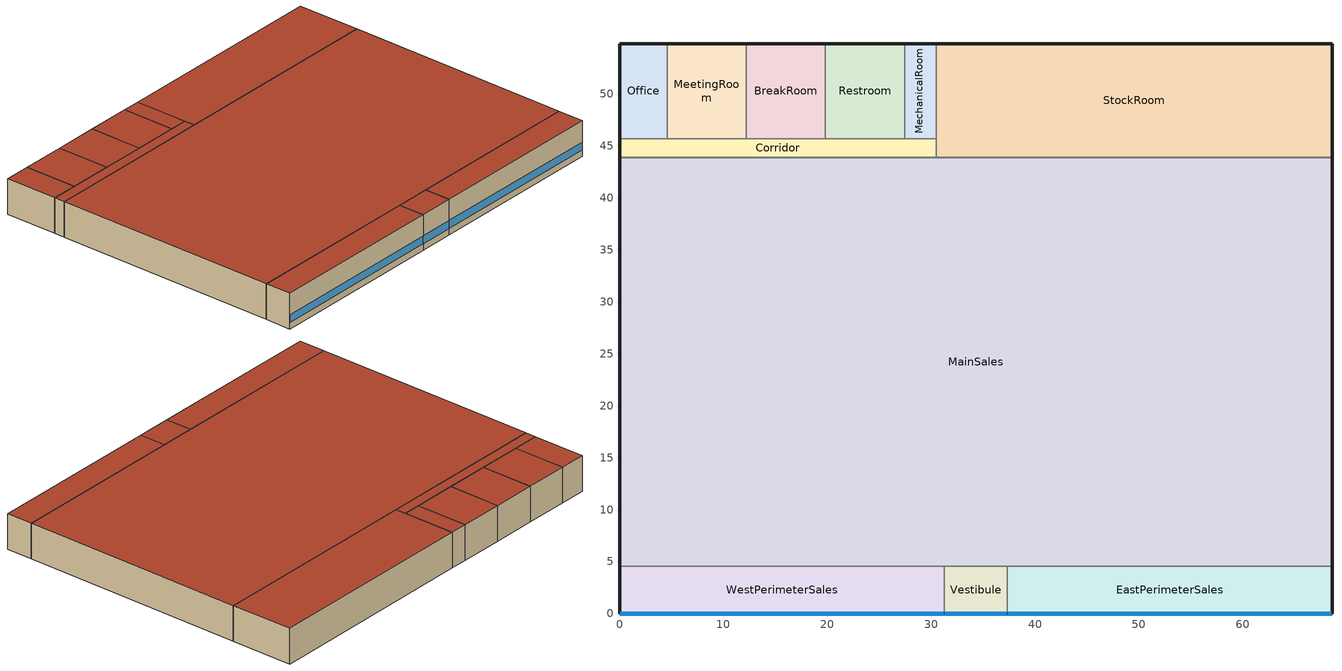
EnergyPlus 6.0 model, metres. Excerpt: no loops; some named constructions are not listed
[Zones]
Office
 floor ground (Unheated - 8in Slab with Carpet_NR_Ext-slab): 4.57,54.86 4.57,45.72 0,45.72 0,54.86 z0
 wall outside (Steel-Framed_R-13 + R-7.5 ci_Ext-wall): 4.57,54.86 0,54.86 0,45.72 z0:6.1
 wall to MeetingRoom (Standard_Int-Wall): 4.57,45.72 4.57,54.86 z0:6.1
 wall to Corridor (Standard_Int-Wall): 0,45.72 4.57,45.72 z0:6.1
 roof outside (IEAD_R-25 ci_Roof): 4.57,45.72 4.57,54.86 0,54.86 0,45.72 z6.1
BreakRoom
 floor ground (Unheated - 8in Slab with Carpet_NR_Ext-slab): 19.81,54.86 19.81,45.72 12.19,45.72 12.19,54.86 z0
 wall outside (Steel-Framed_R-13 + R-7.5 ci_Ext-wall): 19.81,54.86 12.19,54.86 z0:6.1
 wall to MeetingRoom (Standard_Int-Wall): 12.19,54.86 12.19,45.72 z0:6.1
 wall to Restroom (Standard_Int-Wall): 19.81,45.72 19.81,54.86 z0:6.1
 wall to Corridor (Standard_Int-Wall): 12.19,45.72 19.81,45.72 z0:6.1
 roof outside (IEAD_R-25 ci_Roof): 19.81,45.72 19.81,54.86 12.19,54.86 12.19,45.72 z6.1
WestPerimeterSales
 floor ground (Unheated - 8in Slab with Carpet_NR_Ext-slab): 31.24,4.57 31.24,0 0,0 0,4.57 z0
 wall outside (Steel-Framed_R-13 + R-7.5 ci_Ext-wall): 0,4.57 0,0 31.24,0 z0:6.1
 wall to Vestibule (Standard_Int-Wall): 31.24,0 31.24,4.57 z0:6.1
 wall to MainSales (AIR-WALL): 31.24,4.57 0,4.57 z0:6.1
 window (Retail_AEDG_window_3_UValue_3.408_SHGC_0.25_VT_0.32): 0.05,0 31.19,0 z1.1:2.45
 roof outside (IEAD_R-25 ci_Roof): 31.24,0 31.24,4.57 0,4.57 0,0 z6.1
Corridor
 floor ground (Unheated - 8in Slab with Carpet_NR_Ext-slab): 30.48,45.72 30.48,43.89 0,43.89 0,45.72 z0
 wall outside (Steel-Framed_R-13 + R-7.5 ci_Ext-wall): 0,45.72 0,43.89 z0:6.1
 wall to MainSales (Standard_Int-Wall): 0,43.89 30.48,43.89 z0:6.1
 wall to Restroom (Standard_Int-Wall): 27.43,45.72 19.81,45.72 z0:6.1
 wall to MeetingRoom (Standard_Int-Wall): 12.19,45.72 4.57,45.72 z0:6.1
 wall to MechanicalRoom (Standard_Int-Wall): 30.48,45.72 27.43,45.72 z0:6.1
 wall to StockRoom (Standard_Int-Wall): 30.48,43.89 30.48,45.72 z0:6.1
 roof outside (IEAD_R-25 ci_Roof): 30.48,43.89 30.48,45.72 0,45.72 0,43.89 z6.1
EastPerimeterSales
 floor ground (Unheated - 8in Slab with Carpet_NR_Ext-slab): 68.58,4.57 68.58,0 37.34,0 37.34,4.57 z0
 wall outside (Steel-Framed_R-13 + R-7.5 ci_Ext-wall): 37.34,0 68.58,0 68.58,4.57 z0:6.1
 wall to Vestibule (Standard_Int-Wall): 37.34,4.57 37.34,0 z0:6.1
 wall to MainSales (AIR-WALL): 68.58,4.57 37.34,4.57 z0:6.1
 window (Retail_AEDG_window_3_UValue_3.408_SHGC_0.25_VT_0.32): 37.39,0 68.53,0 z1.1:2.45
 roof outside (IEAD_R-25 ci_Roof): 68.58,0 68.58,4.57 37.34,4.57 37.34,0 z6.1
Vestibule
 floor ground (Unheated - 8in Slab with Carpet_NR_Ext-slab): 37.34,4.57 37.34,0 31.24,0 31.24,4.57 z0
 wall outside (Steel-Framed_R-13 + R-7.5 ci_Ext-wall): 31.24,0 37.34,0 z0:6.1
 wall to MainSales (Standard_Int-Wall): 37.34,4.57 31.24,4.57 z0:6.1
 window (Retail_AEDG_window_3_UValue_3.408_SHGC_0.25_VT_0.32): 31.29,0 37.29,0 z1.1:2.45
 roof outside (IEAD_R-25 ci_Roof): 37.34,0 37.34,4.57 31.24,4.57 31.24,0 z6.1
StockRoom
 floor ground (Unheated - 8in Slab with Carpet_NR_Ext-slab): 68.58,54.86 68.58,43.89 30.48,43.89 30.48,54.86 z0
 wall outside (Steel-Framed_R-13 + R-7.5 ci_Ext-wall): 68.58,43.89 68.58,54.86 30.48,54.86 z0:6.1
 wall to MainSales (Standard_Int-Wall): 30.48,43.89 68.58,43.89 z0:6.1
 wall to MechanicalRoom (Standard_Int-Wall): 30.48,54.86 30.48,45.72 z0:6.1
 roof outside (IEAD_R-25 ci_Roof): 68.58,43.89 68.58,54.86 30.48,54.86 30.48,43.89 z6.1
MainSales
 floor ground (Unheated - 8in Slab with Carpet_NR_Ext-slab): 68.58,43.89 68.58,4.57 0,4.57 0,43.89 z0
 wall outside (Steel-Framed_R-13 + R-7.5 ci_Ext-wall): 68.58,4.57 68.58,43.89 / 0,43.89 0,4.57 z0:6.1
 roof outside (IEAD_R-25 ci_Roof): 68.58,4.57 68.58,43.89 0,43.89 0,4.57 z6.1
MeetingRoom
 floor ground (Unheated - 8in Slab with Carpet_NR_Ext-slab): 12.19,54.86 12.19,45.72 4.57,45.72 4.57,54.86 z0
 wall outside (Steel-Framed_R-13 + R-7.5 ci_Ext-wall): 12.19,54.86 4.57,54.86 z0:6.1
 roof outside (IEAD_R-25 ci_Roof): 12.19,45.72 12.19,54.86 4.57,54.86 4.57,45.72 z6.1
Restroom
 floor ground (Unheated - 8in Slab with Carpet_NR_Ext-slab): 27.43,54.86 27.43,45.72 19.81,45.72 19.81,54.86 z0
 wall outside (Steel-Framed_R-13 + R-7.5 ci_Ext-wall): 27.43,54.86 19.81,54.86 z0:6.1
 wall to MechanicalRoom (Standard_Int-Wall): 27.43,45.72 27.43,54.86 z0:6.1
 roof outside (IEAD_R-25 ci_Roof): 27.43,45.72 27.43,54.86 19.81,54.86 19.81,45.72 z6.1
MechanicalRoom
 floor ground (Unheated - 8in Slab with Carpet_NR_Ext-slab): 30.48,54.86 30.48,45.72 27.43,45.72 27.43,54.86 z0
 wall outside (Steel-Framed_R-13 + R-7.5 ci_Ext-wall): 30.48,54.86 27.43,54.86 z0:6.1
 roof outside (IEAD_R-25 ci_Roof): 30.48,45.72 30.48,54.86 27.43,54.86 27.43,45.72 z6.1
[WindowMaterial:Glazing]
Theoretical Glass [245]: Optical Data Type=SpectralAverage; Thickness=0.003; Solar Transmittance at Normal Incidence=0.2331; Front Side Solar Reflectance at Normal Incidence=0.7169; Back Side Solar Reflectance at Normal Incidence=0.7169; Visible Transmittance at Normal Incidence=0.321; Front Side Visible Reflectance at Normal Incidence=0.629; Back Side Visible Reflectance at Normal Incidence=0.629; Infrared Transmittance at Normal Incidence=0; Front Side Infrared Hemispherical Emissivity=0.9; Back Side Infrared Hemispherical Emissivity=0.9; Conductivity=0.0231; Dirt Correction Factor for Solar and Visible Transmittance=1; Solar Diffusing=No
[Material]
Name | Roughness | Thickness | Conductivity | Density | Specific Heat | Thermal Absorptance | Solar Absorptance | Visible Absorptance | Thickness {m} | Conductivity {W/m-K} | Density {kg/m3} | Specific Heat {J/kg-K}
MAT-CC05 8 HW CONCRETE | Rough | 0.2032 | 1.311 | 2240 | 836.8 | 0.9 | 0.7 | 0.7
Floor Insulation [2] | MediumRough | 0.0636 | 0.045 | 265 | 836.8 | 0.9 | 0.7 | 0.7
METAL Door Medium 18Ga_1; METAL Door Medium 18Ga_2 | Smooth | 0.0013 | 45.3149 | 7833.03 | 502.08 | 0.8 | 0.5 | 0.5
Std AC02 | MediumSmooth |  |  |  |  | 0.9 | 0.7 | 0.2 | 0.0127 | 0.057 | 288 | 1339
Std MAT-CC05 4  MW CONCRETE | Rough |  |  |  |  | 0.9 | 0.7 | 0.2 | 0.1 | 0.858 | 1968 | 836.8
Std PW05 | MediumSmooth |  |  |  |  | 0.9 | 0.78 | 0.78 | 0.0191 | 0.115 | 545 | 1213
Std Steel_Brown_Regular | Smooth |  |  |  |  | 0.9 | 0.92 | 0.92 | 0.0015 | 44.9696 | 7689 | 418
[Material:NoMass]
Name | Roughness | Thermal Resistance {(m2-K)/W} | Thermal Absorptance | Solar Absorptance | Visible Absorptance | Thermal Resistance {m2-K/W}
CP02 CARPET PAD | VeryRough | 0.2165 | 0.9 | 0.7 | 0.8
AIR | Smooth | 0.2515 | 0.8 | 0.5 | 0.5
AIR [1] | Smooth | 0.1214 | 0.8 | 0.5 | 0.5
Std CP02 CARPET PAD | VeryRough |  | 0.9 | 0.7 | 0.8 | 0.21648
Std Opaque Door panel_con; Std Opaque Door panel_semi | MediumRough |  | 0.9 | 0.7 | 0.7 | 0.12327
Std Overhead Door Panel | MediumRough |  | 0.9 | 0.7 | 0.7 | 0.255345
[Construction]
INT-FLOOR-UNDERSIDE: Std CP02 CARPET PAD, Std MAT-CC05 4  MW CONCRETE
INT-FLOOR-SLAB: Std MAT-CC05 4  MW CONCRETE
DropCeiling: Std AC02
Sloped_Metal_Roof: Std Steel_Brown_Regular, Std PW05
Gable_Wall: Std PW05
Std Swinging Door_con: Std Opaque Door panel_con
Std Swinging Door_semi: Std Opaque Door panel_semi
Std Overhead Door: Std Overhead Door Panel
Retail_AEDG_window_3_UValue_3.408_SHGC_0.25_VT_0.32_east; Retail_AEDG_window_3_UValue_3.408_SHGC_0.25_VT_0.32_north; Retail_AEDG_window_3_UValue_3.408_SHGC_0.25_VT_0.32_west: Theoretical Glass [245]
Mass_R-8.3 ci_ExposedFloor: Floor Insulation [2], MAT-CC05 8 HW CONCRETE, CP02 CARPET PAD
Swinging_NR_door: METAL Door Medium 18Ga_1, AIR, METAL Door Medium 18Ga_2
Non-Swinging_NR_door: METAL Door Medium 18Ga_1, AIR [1], METAL Door Medium 18Ga_2
[Schedule:Compact]
GeorgiaPowerSeasonSchedule: Through: 5/31, For: AllDays, Until: 24:00, 1, Through: 9/30, For: AllDays, Until: 24:00, 3, Through: 12/31, For: AllDays, Until: 24:00, 1
VAV_SAT_Schedule; VAV_O_SAT_Sch; VAV_BR_SAT_Sch; VAV_C_SAT_Sch; VAV_SR_SAT_Sch; VAV_MtR_SAT_Sch; VAV_R_SAT_Sch; VAV_McR_SAT_Sch; VAV_MS_SAT_Sch; VAV_EPS_SAT_Sch; VAV_WPS_SAT_Sch; VAV_V_SAT_Sch: Temperature, Through: 12/31, For: AllDays, Until: 24:00, 11.11
VAV_Econ_SAT_Schedule: Temperature, Through:12/31, For:AllDays, Until:24:00, 14.44
